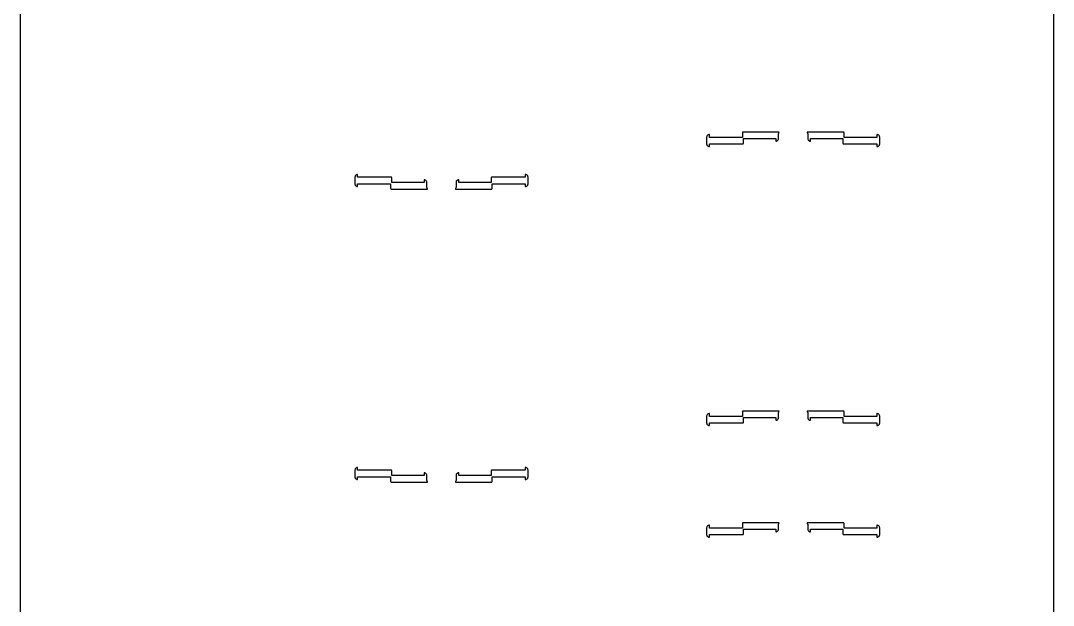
# Model space of a CAD drawing. Header units: millimetres. Extents: x 68 to 252, y 288 to 712.
# Drawn here: x 67.5 to 252.5, y 502.9 to 607.7 of the extents above; entities that cross this region are included whole.
import ezdxf

# ---------------------------------------------------------------- set-up
doc = ezdxf.new("R2010")
doc.units = ezdxf.units.MM

msp = doc.modelspace()

# ---------------------------------------------------------------- linework, layer by layer
for p, q in [((67.55, 287.55), (67.55, 712.45)), ((252.45, 712.45), (252.45, 287.55)), ((190.39, 586.91), (190.37, 586.81)), ((190.37, 586.81), (190.37, 586.81)), ((190.37, 586.81), (190.37, 586.76)), ((190.37, 586.76), (190.37, 585.61)), ((190.43, 587), (190.39, 586.91)), ((190.39, 586.91), (190.39, 586.91)), ((190.48, 587.08), (190.43, 587)), ((190.43, 587), (190.43, 587)), ((190.55, 587.15), (190.48, 587.08)), ((190.48, 587.08), (190.48, 587.08)), ((190.63, 587.2), (190.55, 587.15)), ((190.55, 587.15), (190.55, 587.15)), ((190.72, 587.24), (190.63, 587.2)), ((190.63, 587.2), (190.63, 587.2)), ((190.82, 587.26), (190.72, 587.24)), ((190.72, 587.24), (190.72, 587.24)), ((190.87, 587.26), (190.82, 587.26)), ((190.82, 587.26), (190.82, 587.26)), ((190.87, 586.76), (190.87, 587.26)), ((196.77, 586.76), (190.87, 586.76)), ((196.78, 587.66), (196.77, 587.64)), ((196.77, 587.64), (196.77, 587.62)), ((196.77, 587.62), (196.77, 586.76)), ((196.79, 587.67), (196.78, 587.66)), ((196.8, 587.69), (196.79, 587.67)), ((196.81, 587.7), (196.8, 587.69)), ((196.83, 587.71), (196.81, 587.7)), ((196.85, 587.72), (196.83, 587.71)), ((196.87, 587.72), (196.85, 587.72)), ((203.35, 587.72), (196.87, 587.72)), ((196.97, 585.71), (196.97, 586.56)), ((196.97, 586.56), (202.77, 586.56)), ((202.77, 586.56), (202.77, 586.07)), ((203, 586.12), (203.08, 586.18)), ((203.08, 586.18), (203.15, 586.25)), ((203.08, 586.18), (203.08, 586.18)), ((203.15, 586.25), (203.21, 586.33)), ((203.15, 586.25), (203.15, 586.25)), ((203.21, 586.33), (203.25, 586.42)), ((203.21, 586.33), (203.21, 586.33)), ((203.25, 586.42), (203.26, 586.52)), ((203.25, 586.42), (203.25, 586.42)), ((203.26, 586.52), (203.27, 586.57)), ((203.26, 586.52), (203.26, 586.52)), ((203.27, 587.45), (203.3, 587.51)), ((203.27, 586.57), (203.27, 587.45)), ((203.27, 587.45), (203.27, 587.45)), ((203.27, 587.45), (203.27, 587.45)), ((203.27, 587.45), (203.27, 587.45)), ((203.3, 587.51), (203.33, 587.6)), ((203.3, 587.51), (203.3, 587.51)), ((203.33, 587.6), (203.35, 587.69)), ((203.33, 587.6), (203.33, 587.6)), ((203.35, 587.69), (203.35, 587.72)), ((203.35, 587.72), (203.35, 587.72)), ((203.35, 587.69), (203.35, 587.69)), ((214.87, 587.72), (208.39, 587.72)), ((208.39, 587.72), (208.39, 587.72)), ((208.39, 587.72), (208.39, 587.69)), ((208.39, 587.69), (208.39, 587.69)), ((208.39, 587.69), (208.4, 587.6)), ((208.4, 587.6), (208.4, 587.6)), ((208.4, 587.6), (208.43, 587.51)), ((208.43, 587.51), (208.43, 587.51)), ((208.43, 587.51), (208.47, 587.45)), ((208.47, 587.45), (208.47, 587.45)), ((208.47, 587.45), (208.47, 587.45)), ((208.47, 587.45), (208.47, 587.45)), ((208.47, 587.45), (208.47, 586.57)), ((208.47, 586.57), (208.47, 586.52)), ((208.47, 586.52), (208.47, 586.52)), ((208.47, 586.52), (208.49, 586.42)), ((208.49, 586.42), (208.49, 586.42)), ((208.49, 586.42), (208.53, 586.33)), ((208.53, 586.33), (208.53, 586.33)), ((208.53, 586.33), (208.58, 586.25)), ((208.58, 586.25), (208.58, 586.25)), ((208.58, 586.25), (208.65, 586.18)), ((208.65, 586.18), (208.65, 586.18)), ((208.65, 586.18), (208.73, 586.12)), ((208.97, 586.07), (208.97, 586.56)), ((208.97, 586.56), (214.77, 586.56)), ((214.77, 586.56), (214.77, 585.71)), ((214.89, 587.72), (214.87, 587.72)), ((214.91, 587.71), (214.89, 587.72)), ((214.92, 587.7), (214.91, 587.71)), ((214.94, 587.69), (214.92, 587.7)), ((214.95, 587.67), (214.94, 587.69)), ((214.96, 587.66), (214.95, 587.67)), ((214.97, 587.64), (214.96, 587.66)), ((214.97, 587.62), (214.97, 587.64)), ((214.97, 586.76), (214.97, 587.62)), ((220.87, 586.76), (214.97, 586.76)), ((220.92, 587.26), (220.87, 587.26)), ((220.87, 587.26), (220.87, 586.76)), ((221.01, 587.24), (220.92, 587.26)), ((220.92, 587.26), (220.92, 587.26)), ((221.1, 587.2), (221.01, 587.24)), ((221.01, 587.24), (221.01, 587.24)), ((221.18, 587.15), (221.1, 587.2)), ((221.1, 587.2), (221.1, 587.2)), ((221.25, 587.08), (221.18, 587.15)), ((221.18, 587.15), (221.18, 587.15)), ((221.31, 587), (221.25, 587.08)), ((221.25, 587.08), (221.25, 587.08)), ((221.35, 586.91), (221.31, 587)), ((221.31, 587), (221.31, 587)), ((221.36, 586.81), (221.35, 586.91)), ((221.35, 586.91), (221.35, 586.91)), ((221.37, 586.76), (221.36, 586.81)), ((221.36, 586.81), (221.36, 586.81)), ((221.37, 585.61), (221.37, 586.76)), ((190.37, 585.61), (190.37, 585.56)), ((190.37, 585.56), (190.37, 585.56)), ((190.37, 585.56), (190.39, 585.47)), ((190.39, 585.47), (190.39, 585.47)), ((190.39, 585.47), (190.43, 585.38)), ((190.43, 585.38), (190.43, 585.38)), ((190.43, 585.38), (190.48, 585.3)), ((190.48, 585.3), (190.48, 585.3)), ((190.48, 585.3), (190.55, 585.23)), ((190.55, 585.23), (190.55, 585.23)), ((190.55, 585.23), (190.63, 585.17)), ((190.63, 585.17), (190.63, 585.17)), ((190.63, 585.17), (190.72, 585.13)), ((190.72, 585.13), (190.72, 585.13)), ((190.72, 585.13), (190.82, 585.12)), ((190.82, 585.12), (190.82, 585.12)), ((190.82, 585.12), (190.87, 585.11)), ((190.87, 585.11), (190.87, 585.61)), ((190.87, 585.61), (196.87, 585.61)), ((190.87, 585.11), (190.87, 585.11)), ((196.87, 585.61), (196.89, 585.61)), ((196.89, 585.61), (196.91, 585.62)), ((196.91, 585.62), (196.92, 585.63)), ((196.92, 585.63), (196.94, 585.64)), ((196.94, 585.64), (196.95, 585.66)), ((196.95, 585.66), (196.96, 585.67)), ((196.96, 585.67), (196.97, 585.69)), ((196.97, 585.69), (196.97, 585.71)), ((202.77, 586.07), (202.82, 586.07)), ((202.82, 586.07), (202.91, 586.09)), ((202.82, 586.07), (202.82, 586.07)), ((202.91, 586.09), (203, 586.12)), ((202.91, 586.09), (202.91, 586.09)), ((203, 586.12), (203, 586.12)), ((208.73, 586.12), (208.73, 586.12)), ((208.73, 586.12), (208.82, 586.09)), ((208.82, 586.09), (208.82, 586.09)), ((208.82, 586.09), (208.92, 586.07)), ((208.92, 586.07), (208.92, 586.07)), ((208.92, 586.07), (208.97, 586.07)), ((214.77, 585.71), (214.77, 585.69)), ((214.77, 585.69), (214.78, 585.67)), ((214.78, 585.67), (214.79, 585.66)), ((214.79, 585.66), (214.8, 585.64)), ((214.8, 585.64), (214.81, 585.63)), ((214.81, 585.63), (214.83, 585.62)), ((214.83, 585.62), (214.85, 585.61)), ((214.85, 585.61), (214.87, 585.61)), ((214.87, 585.61), (220.87, 585.61)), ((220.87, 585.61), (220.87, 585.11)), ((220.87, 585.61), (220.87, 585.61)), ((220.87, 585.11), (220.92, 585.12)), ((220.92, 585.12), (221.01, 585.13)), ((220.92, 585.12), (220.92, 585.12)), ((221.01, 585.13), (221.1, 585.17)), ((221.01, 585.13), (221.01, 585.13)), ((221.1, 585.17), (221.18, 585.23)), ((221.1, 585.17), (221.1, 585.17)), ((221.18, 585.23), (221.25, 585.3)), ((221.18, 585.23), (221.18, 585.23)), ((221.25, 585.3), (221.31, 585.38)), ((221.25, 585.3), (221.25, 585.3)), ((221.31, 585.38), (221.35, 585.47)), ((221.31, 585.38), (221.31, 585.38)), ((221.35, 585.47), (221.36, 585.56)), ((221.35, 585.47), (221.35, 585.47)), ((221.36, 585.56), (221.37, 585.61)), ((221.36, 585.56), (221.36, 585.56)), ((127.42, 579.76), (127.4, 579.66)), ((127.4, 579.66), (127.4, 579.66)), ((127.4, 579.66), (127.4, 579.61)), ((127.4, 579.61), (127.4, 578.46)), ((127.45, 579.85), (127.42, 579.76)), ((127.42, 579.76), (127.42, 579.76)), ((127.51, 579.93), (127.45, 579.85)), ((127.45, 579.85), (127.45, 579.85)), ((127.58, 580), (127.51, 579.93)), ((127.51, 579.93), (127.51, 579.93)), ((127.66, 580.05), (127.58, 580)), ((127.58, 580), (127.58, 580)), ((127.75, 580.09), (127.66, 580.05)), ((127.66, 580.05), (127.66, 580.05)), ((127.85, 580.11), (127.75, 580.09)), ((127.75, 580.09), (127.75, 580.09)), ((127.89, 580.11), (127.85, 580.11)), ((127.85, 580.11), (127.85, 580.11)), ((127.89, 579.61), (127.89, 580.11)), ((133.89, 579.61), (127.89, 579.61)), ((133.91, 579.61), (133.89, 579.61)), ((133.93, 579.61), (133.91, 579.61)), ((133.95, 579.6), (133.93, 579.61)), ((133.97, 579.58), (133.95, 579.6)), ((133.98, 579.57), (133.97, 579.58)), ((133.99, 579.55), (133.98, 579.57)), ((133.99, 579.53), (133.99, 579.55)), ((133.99, 579.51), (133.99, 579.53)), ((133.99, 578.66), (133.99, 579.51)), ((139.84, 579.16), (139.79, 579.16)), ((139.79, 579.16), (139.79, 578.66)), ((139.94, 579.14), (139.84, 579.16)), ((139.84, 579.16), (139.84, 579.16)), ((140.03, 579.1), (139.94, 579.14)), ((139.94, 579.14), (139.94, 579.14)), ((140.11, 579.05), (140.03, 579.1)), ((140.03, 579.1), (140.03, 579.1)), ((140.18, 578.98), (140.11, 579.05)), ((140.11, 579.05), (140.11, 579.05)), ((140.23, 578.9), (140.18, 578.98)), ((140.18, 578.98), (140.18, 578.98)), ((140.27, 578.8), (140.23, 578.9)), ((140.23, 578.9), (140.23, 578.9)), ((140.29, 578.71), (140.27, 578.8)), ((140.27, 578.8), (140.27, 578.8)), ((145.52, 578.8), (145.5, 578.71)), ((145.55, 578.9), (145.52, 578.8)), ((145.52, 578.8), (145.52, 578.8)), ((145.61, 578.98), (145.55, 578.9)), ((145.55, 578.9), (145.55, 578.9)), ((145.68, 579.05), (145.61, 578.98)), ((145.61, 578.98), (145.61, 578.98)), ((145.76, 579.1), (145.68, 579.05)), ((145.68, 579.05), (145.68, 579.05)), ((145.85, 579.14), (145.76, 579.1)), ((145.76, 579.1), (145.76, 579.1)), ((145.95, 579.16), (145.85, 579.14)), ((145.85, 579.14), (145.85, 579.14)), ((145.99, 579.16), (145.95, 579.16)), ((145.95, 579.16), (145.95, 579.16)), ((145.99, 578.66), (145.99, 579.16)), ((151.8, 579.53), (151.79, 579.51)), ((151.79, 579.51), (151.79, 578.66)), ((151.81, 579.57), (151.8, 579.55)), ((151.8, 579.55), (151.8, 579.53)), ((151.82, 579.58), (151.81, 579.57)), ((151.84, 579.6), (151.82, 579.58)), ((151.86, 579.61), (151.84, 579.6)), ((151.88, 579.61), (151.86, 579.61)), ((151.89, 579.61), (151.88, 579.61)), ((157.89, 579.61), (151.89, 579.61)), ((157.94, 580.11), (157.89, 580.11)), ((157.89, 580.11), (157.89, 579.61)), ((158.04, 580.09), (157.94, 580.11)), ((157.94, 580.11), (157.94, 580.11)), ((158.13, 580.05), (158.04, 580.09)), ((158.04, 580.09), (158.04, 580.09)), ((158.21, 580), (158.13, 580.05)), ((158.13, 580.05), (158.13, 580.05)), ((158.28, 579.93), (158.21, 580)), ((158.21, 580), (158.21, 580)), ((158.33, 579.85), (158.28, 579.93)), ((158.28, 579.93), (158.28, 579.93)), ((158.37, 579.76), (158.33, 579.85)), ((158.33, 579.85), (158.33, 579.85)), ((158.39, 579.66), (158.37, 579.76)), ((158.37, 579.76), (158.37, 579.76)), ((158.39, 579.61), (158.39, 579.66)), ((158.39, 579.66), (158.39, 579.66)), ((158.39, 578.46), (158.39, 579.61)), ((127.4, 578.46), (127.4, 578.41)), ((127.4, 578.41), (127.4, 578.41)), ((127.4, 578.41), (127.42, 578.32)), ((127.42, 578.32), (127.42, 578.32)), ((127.42, 578.32), (127.45, 578.23)), ((127.45, 578.23), (127.45, 578.23)), ((127.45, 578.23), (127.51, 578.14)), ((127.51, 578.14), (127.51, 578.14)), ((127.51, 578.14), (127.58, 578.08)), ((127.58, 578.08), (127.58, 578.08)), ((127.58, 578.08), (127.66, 578.02)), ((127.66, 578.02), (127.66, 578.02)), ((127.66, 578.02), (127.75, 577.98)), ((127.75, 577.98), (127.75, 577.98)), ((127.75, 577.98), (127.85, 577.96)), ((127.85, 577.96), (127.85, 577.96)), ((127.85, 577.96), (127.89, 577.96)), ((127.89, 577.96), (127.89, 578.46)), ((127.89, 578.46), (133.79, 578.46)), ((127.89, 577.96), (127.89, 577.96)), ((133.79, 578.46), (133.79, 577.61)), ((133.79, 577.61), (133.8, 577.59)), ((133.8, 577.59), (133.8, 577.57)), ((133.8, 577.57), (133.81, 577.55)), ((133.81, 577.55), (133.82, 577.54)), ((133.82, 577.54), (133.84, 577.53)), ((133.84, 577.53), (133.86, 577.52)), ((133.86, 577.52), (133.88, 577.51)), ((133.88, 577.51), (133.89, 577.51)), ((133.89, 577.51), (140.37, 577.51)), ((139.79, 578.66), (133.99, 578.66)), ((140.29, 578.66), (140.29, 578.71)), ((140.29, 578.71), (140.29, 578.71)), ((140.29, 577.78), (140.29, 578.66)), ((140.33, 577.71), (140.29, 577.78)), ((140.29, 577.78), (140.29, 577.78)), ((140.29, 577.78), (140.29, 577.78)), ((140.29, 577.78), (140.29, 577.78)), ((140.36, 577.62), (140.33, 577.71)), ((140.33, 577.71), (140.33, 577.71)), ((140.37, 577.53), (140.36, 577.62)), ((140.36, 577.62), (140.36, 577.62)), ((140.37, 577.51), (140.37, 577.53)), ((140.37, 577.53), (140.37, 577.53)), ((140.37, 577.51), (140.37, 577.51)), ((145.43, 577.62), (145.42, 577.53)), ((145.42, 577.53), (145.42, 577.53)), ((145.42, 577.53), (145.42, 577.51)), ((145.42, 577.51), (145.42, 577.51)), ((145.42, 577.51), (151.89, 577.51)), ((145.46, 577.71), (145.43, 577.62)), ((145.43, 577.62), (145.43, 577.62)), ((145.5, 577.78), (145.46, 577.71)), ((145.46, 577.71), (145.46, 577.71)), ((145.5, 578.71), (145.5, 578.71)), ((145.5, 578.71), (145.5, 578.66)), ((145.5, 578.66), (145.5, 577.78)), ((145.5, 577.78), (145.5, 577.78)), ((145.5, 577.78), (145.5, 577.78)), ((145.5, 577.78), (145.5, 577.78)), ((151.79, 578.66), (145.99, 578.66)), ((151.89, 577.51), (151.91, 577.51)), ((151.91, 577.51), (151.93, 577.52)), ((151.93, 577.52), (151.95, 577.53)), ((151.95, 577.53), (151.97, 577.54)), ((151.97, 577.54), (151.98, 577.55)), ((151.98, 577.55), (151.99, 577.57)), ((151.99, 577.61), (151.99, 578.46)), ((151.99, 578.46), (157.89, 578.46)), ((151.99, 577.59), (151.99, 577.61)), ((151.99, 577.57), (151.99, 577.59)), ((157.89, 578.46), (157.89, 577.96)), ((157.89, 578.46), (157.89, 578.46)), ((157.89, 577.96), (157.94, 577.96)), ((157.94, 577.96), (158.04, 577.98)), ((157.94, 577.96), (157.94, 577.96)), ((158.04, 577.98), (158.13, 578.02)), ((158.04, 577.98), (158.04, 577.98)), ((158.13, 578.02), (158.21, 578.08)), ((158.13, 578.02), (158.13, 578.02)), ((158.21, 578.08), (158.28, 578.14)), ((158.21, 578.08), (158.21, 578.08)), ((158.28, 578.14), (158.33, 578.23)), ((158.28, 578.14), (158.28, 578.14)), ((158.33, 578.23), (158.37, 578.32)), ((158.33, 578.23), (158.33, 578.23)), ((158.37, 578.32), (158.39, 578.41)), ((158.37, 578.32), (158.37, 578.32)), ((158.39, 578.41), (158.39, 578.46)), ((158.39, 578.41), (158.39, 578.41)), ((190.39, 536.91), (190.37, 536.81)), ((190.37, 536.81), (190.37, 536.81)), ((190.37, 536.81), (190.37, 536.76)), ((190.37, 536.76), (190.37, 535.61)), ((190.43, 537), (190.39, 536.91)), ((190.39, 536.91), (190.39, 536.91)), ((190.48, 537.08), (190.43, 537)), ((190.43, 537), (190.43, 537)), ((190.55, 537.15), (190.48, 537.08)), ((190.48, 537.08), (190.48, 537.08)), ((190.63, 537.2), (190.55, 537.15)), ((190.55, 537.15), (190.55, 537.15)), ((190.72, 537.24), (190.63, 537.2)), ((190.63, 537.2), (190.63, 537.2)), ((190.82, 537.26), (190.72, 537.24)), ((190.72, 537.24), (190.72, 537.24)), ((190.87, 537.26), (190.82, 537.26)), ((190.82, 537.26), (190.82, 537.26)), ((190.87, 536.76), (190.87, 537.26)), ((196.77, 536.76), (190.87, 536.76)), ((196.78, 537.66), (196.77, 537.64)), ((196.77, 537.64), (196.77, 537.62)), ((196.77, 537.62), (196.77, 536.76)), ((196.79, 537.67), (196.78, 537.66)), ((196.8, 537.69), (196.79, 537.67)), ((196.81, 537.7), (196.8, 537.69)), ((196.83, 537.71), (196.81, 537.7)), ((196.85, 537.72), (196.83, 537.71)), ((196.87, 537.72), (196.85, 537.72)), ((203.35, 537.72), (196.87, 537.72)), ((196.97, 535.71), (196.97, 536.56)), ((196.97, 536.56), (202.77, 536.56)), ((202.77, 536.56), (202.77, 536.07)), ((203.08, 536.18), (203.15, 536.25)), ((203.15, 536.25), (203.21, 536.33)), ((203.15, 536.25), (203.15, 536.25)), ((203.21, 536.33), (203.25, 536.42)), ((203.21, 536.33), (203.21, 536.33)), ((203.25, 536.42), (203.26, 536.52)), ((203.25, 536.42), (203.25, 536.42)), ((203.26, 536.52), (203.27, 536.57)), ((203.26, 536.52), (203.26, 536.52)), ((203.27, 537.45), (203.3, 537.51)), ((203.27, 536.57), (203.27, 537.45)), ((203.27, 537.45), (203.27, 537.45)), ((203.27, 537.45), (203.27, 537.45)), ((203.27, 537.45), (203.27, 537.45)), ((203.3, 537.51), (203.33, 537.6)), ((203.3, 537.51), (203.3, 537.51)), ((203.33, 537.6), (203.35, 537.69)), ((203.33, 537.6), (203.33, 537.6)), ((203.35, 537.69), (203.35, 537.72)), ((203.35, 537.72), (203.35, 537.72)), ((203.35, 537.69), (203.35, 537.69)), ((214.87, 537.72), (208.39, 537.72)), ((208.39, 537.72), (208.39, 537.72)), ((208.39, 537.72), (208.39, 537.69)), ((208.39, 537.69), (208.39, 537.69)), ((208.39, 537.69), (208.4, 537.6)), ((208.4, 537.6), (208.4, 537.6)), ((208.4, 537.6), (208.43, 537.51)), ((208.43, 537.51), (208.43, 537.51)), ((208.43, 537.51), (208.47, 537.45)), ((208.47, 537.45), (208.47, 537.45)), ((208.47, 537.45), (208.47, 537.45)), ((208.47, 537.45), (208.47, 537.45)), ((208.47, 537.45), (208.47, 536.57)), ((208.47, 536.57), (208.47, 536.52)), ((208.47, 536.52), (208.47, 536.52)), ((208.47, 536.52), (208.49, 536.42)), ((208.49, 536.42), (208.49, 536.42)), ((208.49, 536.42), (208.53, 536.33)), ((208.53, 536.33), (208.53, 536.33)), ((208.53, 536.33), (208.58, 536.25)), ((208.58, 536.25), (208.58, 536.25)), ((208.58, 536.25), (208.65, 536.18)), ((208.97, 536.07), (208.97, 536.56)), ((208.97, 536.56), (214.77, 536.56)), ((214.77, 536.56), (214.77, 535.71)), ((214.89, 537.72), (214.87, 537.72)), ((214.91, 537.71), (214.89, 537.72)), ((214.92, 537.7), (214.91, 537.71)), ((214.94, 537.69), (214.92, 537.7)), ((214.95, 537.67), (214.94, 537.69)), ((214.96, 537.66), (214.95, 537.67)), ((214.97, 537.64), (214.96, 537.66)), ((214.97, 537.62), (214.97, 537.64)), ((214.97, 536.76), (214.97, 537.62)), ((220.87, 536.76), (214.97, 536.76)), ((220.92, 537.26), (220.87, 537.26)), ((220.87, 537.26), (220.87, 536.76)), ((221.01, 537.24), (220.92, 537.26)), ((220.92, 537.26), (220.92, 537.26)), ((221.1, 537.2), (221.01, 537.24)), ((221.01, 537.24), (221.01, 537.24)), ((221.18, 537.15), (221.1, 537.2)), ((221.1, 537.2), (221.1, 537.2)), ((221.25, 537.08), (221.18, 537.15)), ((221.18, 537.15), (221.18, 537.15)), ((221.31, 537), (221.25, 537.08)), ((221.25, 537.08), (221.25, 537.08)), ((221.35, 536.91), (221.31, 537)), ((221.31, 537), (221.31, 537)), ((221.36, 536.81), (221.35, 536.91)), ((221.35, 536.91), (221.35, 536.91)), ((221.37, 536.76), (221.36, 536.81)), ((221.36, 536.81), (221.36, 536.81)), ((221.37, 535.61), (221.37, 536.76)), ((190.37, 535.61), (190.37, 535.56)), ((190.37, 535.56), (190.37, 535.56)), ((190.37, 535.56), (190.39, 535.47)), ((190.39, 535.47), (190.39, 535.47)), ((190.39, 535.47), (190.43, 535.38)), ((190.43, 535.38), (190.43, 535.38)), ((190.43, 535.38), (190.48, 535.3)), ((190.48, 535.3), (190.48, 535.3)), ((190.48, 535.3), (190.55, 535.23)), ((190.55, 535.23), (190.55, 535.23)), ((190.55, 535.23), (190.63, 535.17)), ((190.63, 535.17), (190.63, 535.17)), ((190.63, 535.17), (190.72, 535.13)), ((190.72, 535.13), (190.72, 535.13)), ((190.72, 535.13), (190.82, 535.12)), ((190.82, 535.12), (190.82, 535.12)), ((190.82, 535.12), (190.87, 535.11)), ((190.87, 535.11), (190.87, 535.61)), ((190.87, 535.61), (196.87, 535.61)), ((190.87, 535.11), (190.87, 535.11)), ((196.87, 535.61), (196.89, 535.61)), ((196.89, 535.61), (196.91, 535.62)), ((196.91, 535.62), (196.92, 535.63)), ((196.92, 535.63), (196.94, 535.64)), ((196.94, 535.64), (196.95, 535.66)), ((196.95, 535.66), (196.96, 535.67)), ((196.96, 535.67), (196.97, 535.69)), ((196.97, 535.69), (196.97, 535.71)), ((202.77, 536.07), (202.82, 536.07)), ((202.82, 536.07), (202.91, 536.09)), ((202.82, 536.07), (202.82, 536.07)), ((202.91, 536.09), (203, 536.12)), ((202.91, 536.09), (202.91, 536.09)), ((203, 536.12), (203.08, 536.18)), ((203, 536.12), (203, 536.12)), ((203.08, 536.18), (203.08, 536.18)), ((208.65, 536.18), (208.65, 536.18)), ((208.65, 536.18), (208.73, 536.12)), ((208.73, 536.12), (208.73, 536.12)), ((208.73, 536.12), (208.82, 536.09)), ((208.82, 536.09), (208.82, 536.09)), ((208.82, 536.09), (208.92, 536.07)), ((208.92, 536.07), (208.92, 536.07)), ((208.92, 536.07), (208.97, 536.07)), ((214.77, 535.71), (214.77, 535.69)), ((214.77, 535.69), (214.78, 535.67)), ((214.78, 535.67), (214.79, 535.66)), ((214.79, 535.66), (214.8, 535.64)), ((214.8, 535.64), (214.81, 535.63)), ((214.81, 535.63), (214.83, 535.62)), ((214.83, 535.62), (214.85, 535.61)), ((214.85, 535.61), (214.87, 535.61)), ((214.87, 535.61), (220.87, 535.61)), ((220.87, 535.61), (220.87, 535.11)), ((220.87, 535.61), (220.87, 535.61)), ((220.87, 535.11), (220.92, 535.12)), ((220.92, 535.12), (221.01, 535.13)), ((220.92, 535.12), (220.92, 535.12)), ((221.01, 535.13), (221.1, 535.17)), ((221.01, 535.13), (221.01, 535.13)), ((221.1, 535.17), (221.18, 535.23)), ((221.1, 535.17), (221.1, 535.17)), ((221.18, 535.23), (221.25, 535.3)), ((221.18, 535.23), (221.18, 535.23)), ((221.25, 535.3), (221.31, 535.38)), ((221.25, 535.3), (221.25, 535.3)), ((221.31, 535.38), (221.35, 535.47)), ((221.31, 535.38), (221.31, 535.38)), ((221.35, 535.47), (221.36, 535.56)), ((221.35, 535.47), (221.35, 535.47)), ((221.36, 535.56), (221.37, 535.61)), ((221.36, 535.56), (221.36, 535.56)), ((127.42, 527.26), (127.4, 527.16)), ((127.4, 527.16), (127.4, 527.16)), ((127.4, 527.16), (127.4, 527.11)), ((127.4, 527.11), (127.4, 525.96)), ((127.45, 527.35), (127.42, 527.26)), ((127.42, 527.26), (127.42, 527.26)), ((127.51, 527.43), (127.45, 527.35)), ((127.45, 527.35), (127.45, 527.35)), ((127.58, 527.5), (127.51, 527.43)), ((127.51, 527.43), (127.51, 527.43)), ((127.66, 527.55), (127.58, 527.5)), ((127.58, 527.5), (127.58, 527.5)), ((127.75, 527.59), (127.66, 527.55)), ((127.66, 527.55), (127.66, 527.55)), ((127.85, 527.61), (127.75, 527.59)), ((127.75, 527.59), (127.75, 527.59)), ((127.89, 527.61), (127.85, 527.61)), ((127.85, 527.61), (127.85, 527.61)), ((127.89, 527.11), (127.89, 527.61)), ((133.89, 527.11), (127.89, 527.11)), ((133.91, 527.11), (133.89, 527.11)), ((133.93, 527.11), (133.91, 527.11)), ((133.95, 527.1), (133.93, 527.11)), ((133.97, 527.08), (133.95, 527.1)), ((133.98, 527.07), (133.97, 527.08)), ((133.99, 527.05), (133.98, 527.07)), ((133.99, 527.03), (133.99, 527.05)), ((133.99, 527.01), (133.99, 527.03)), ((133.99, 526.16), (133.99, 527.01)), ((151.8, 527.03), (151.79, 527.01)), ((151.79, 527.01), (151.79, 526.16)), ((151.81, 527.07), (151.8, 527.05)), ((151.8, 527.05), (151.8, 527.03)), ((151.82, 527.08), (151.81, 527.07)), ((151.84, 527.1), (151.82, 527.08)), ((151.86, 527.11), (151.84, 527.1)), ((151.88, 527.11), (151.86, 527.11)), ((151.89, 527.11), (151.88, 527.11)), ((157.89, 527.11), (151.89, 527.11)), ((157.89, 527.61), (157.89, 527.11)), ((157.94, 527.61), (157.89, 527.61)), ((157.89, 527.61), (157.89, 527.61)), ((158.04, 527.59), (157.94, 527.61)), ((157.94, 527.61), (157.94, 527.61)), ((158.13, 527.55), (158.04, 527.59)), ((158.04, 527.59), (158.04, 527.59)), ((158.21, 527.5), (158.13, 527.55)), ((158.13, 527.55), (158.13, 527.55)), ((158.28, 527.43), (158.21, 527.5)), ((158.21, 527.5), (158.21, 527.5)), ((158.33, 527.35), (158.28, 527.43)), ((158.28, 527.43), (158.28, 527.43)), ((158.37, 527.26), (158.33, 527.35)), ((158.33, 527.35), (158.33, 527.35)), ((158.39, 527.16), (158.37, 527.26)), ((158.37, 527.26), (158.37, 527.26)), ((158.39, 527.11), (158.39, 527.16)), ((158.39, 527.16), (158.39, 527.16)), ((158.39, 525.96), (158.39, 527.11)), ((127.4, 525.96), (127.4, 525.91)), ((127.4, 525.91), (127.4, 525.91)), ((127.4, 525.91), (127.42, 525.82)), ((127.42, 525.82), (127.42, 525.82)), ((127.42, 525.82), (127.45, 525.73)), ((127.45, 525.73), (127.45, 525.73)), ((127.45, 525.73), (127.51, 525.64)), ((127.51, 525.64), (127.51, 525.64)), ((127.51, 525.64), (127.58, 525.58)), ((127.58, 525.58), (127.58, 525.58)), ((127.58, 525.58), (127.66, 525.52)), ((127.66, 525.52), (127.66, 525.52)), ((127.66, 525.52), (127.75, 525.48)), ((127.75, 525.48), (127.75, 525.48)), ((127.75, 525.48), (127.85, 525.46)), ((127.85, 525.46), (127.85, 525.46)), ((127.85, 525.46), (127.89, 525.46)), ((127.89, 525.46), (127.89, 525.96)), ((127.89, 525.96), (133.79, 525.96)), ((133.79, 525.96), (133.79, 525.11)), ((139.79, 526.16), (133.99, 526.16)), ((139.79, 526.66), (139.79, 526.16)), ((139.84, 526.66), (139.79, 526.66)), ((139.79, 526.66), (139.79, 526.66)), ((139.94, 526.64), (139.84, 526.66)), ((139.84, 526.66), (139.84, 526.66)), ((140.03, 526.6), (139.94, 526.64)), ((139.94, 526.64), (139.94, 526.64)), ((140.11, 526.55), (140.03, 526.6)), ((140.03, 526.6), (140.03, 526.6)), ((140.18, 526.48), (140.11, 526.55)), ((140.11, 526.55), (140.11, 526.55)), ((140.23, 526.4), (140.18, 526.48)), ((140.18, 526.48), (140.18, 526.48)), ((140.27, 526.3), (140.23, 526.4)), ((140.23, 526.4), (140.23, 526.4)), ((140.29, 526.21), (140.27, 526.3)), ((140.27, 526.3), (140.27, 526.3)), ((140.29, 526.16), (140.29, 526.21)), ((140.29, 526.21), (140.29, 526.21)), ((140.29, 525.28), (140.29, 526.16)), ((140.33, 525.21), (140.29, 525.28)), ((140.29, 525.28), (140.29, 525.28)), ((140.29, 525.28), (140.29, 525.28)), ((140.29, 525.28), (140.29, 525.28)), ((140.36, 525.12), (140.33, 525.21)), ((140.33, 525.21), (140.33, 525.21)), ((145.46, 525.21), (145.43, 525.12)), ((145.5, 525.28), (145.46, 525.21)), ((145.46, 525.21), (145.46, 525.21)), ((145.52, 526.3), (145.5, 526.21)), ((145.5, 526.21), (145.5, 526.21)), ((145.5, 526.21), (145.5, 526.16)), ((145.5, 526.16), (145.5, 525.28)), ((145.5, 525.28), (145.5, 525.28)), ((145.5, 525.28), (145.5, 525.28)), ((145.5, 525.28), (145.5, 525.28)), ((145.55, 526.4), (145.52, 526.3)), ((145.52, 526.3), (145.52, 526.3)), ((145.61, 526.48), (145.55, 526.4)), ((145.55, 526.4), (145.55, 526.4)), ((145.68, 526.55), (145.61, 526.48)), ((145.61, 526.48), (145.61, 526.48)), ((145.76, 526.6), (145.68, 526.55)), ((145.68, 526.55), (145.68, 526.55)), ((145.85, 526.64), (145.76, 526.6)), ((145.76, 526.6), (145.76, 526.6)), ((145.95, 526.66), (145.85, 526.64)), ((145.85, 526.64), (145.85, 526.64)), ((145.99, 526.66), (145.95, 526.66)), ((145.95, 526.66), (145.95, 526.66)), ((145.99, 526.16), (145.99, 526.66)), ((151.79, 526.16), (145.99, 526.16)), ((151.99, 525.11), (151.99, 525.96)), ((151.99, 525.96), (157.89, 525.96)), ((157.89, 525.96), (157.89, 525.46)), ((157.89, 525.46), (157.94, 525.46)), ((157.94, 525.46), (158.04, 525.48)), ((157.94, 525.46), (157.94, 525.46)), ((158.04, 525.48), (158.13, 525.52)), ((158.04, 525.48), (158.04, 525.48)), ((158.13, 525.52), (158.21, 525.58)), ((158.13, 525.52), (158.13, 525.52)), ((158.21, 525.58), (158.28, 525.64)), ((158.21, 525.58), (158.21, 525.58)), ((158.28, 525.64), (158.33, 525.73)), ((158.28, 525.64), (158.28, 525.64)), ((158.33, 525.73), (158.37, 525.82)), ((158.33, 525.73), (158.33, 525.73)), ((158.37, 525.82), (158.39, 525.91)), ((158.37, 525.82), (158.37, 525.82)), ((158.39, 525.91), (158.39, 525.96)), ((158.39, 525.91), (158.39, 525.91)), ((133.79, 525.11), (133.8, 525.09)), ((133.8, 525.09), (133.8, 525.07)), ((133.8, 525.07), (133.81, 525.05)), ((133.81, 525.05), (133.82, 525.04)), ((133.82, 525.04), (133.84, 525.03)), ((133.84, 525.03), (133.86, 525.02)), ((133.86, 525.02), (133.88, 525.01)), ((133.88, 525.01), (133.89, 525.01)), ((133.89, 525.01), (140.37, 525.01)), ((140.37, 525.03), (140.36, 525.12)), ((140.36, 525.12), (140.36, 525.12)), ((140.37, 525.01), (140.37, 525.03)), ((140.37, 525.03), (140.37, 525.03)), ((140.37, 525.01), (140.37, 525.01)), ((145.43, 525.12), (145.42, 525.03)), ((145.42, 525.03), (145.42, 525.03)), ((145.42, 525.03), (145.42, 525.01)), ((145.42, 525.01), (145.42, 525.01)), ((145.42, 525.01), (151.89, 525.01)), ((145.43, 525.12), (145.43, 525.12)), ((151.89, 525.01), (151.91, 525.01)), ((151.91, 525.01), (151.93, 525.02)), ((151.93, 525.02), (151.95, 525.03)), ((151.95, 525.03), (151.97, 525.04)), ((151.97, 525.04), (151.98, 525.05)), ((151.98, 525.05), (151.99, 525.07)), ((151.99, 525.09), (151.99, 525.11)), ((151.99, 525.07), (151.99, 525.09)), ((190.39, 516.91), (190.37, 516.81)), ((190.37, 516.81), (190.37, 516.81)), ((190.37, 516.81), (190.37, 516.76)), ((190.37, 516.76), (190.37, 515.61)), ((190.43, 517), (190.39, 516.91)), ((190.39, 516.91), (190.39, 516.91)), ((190.48, 517.08), (190.43, 517)), ((190.43, 517), (190.43, 517)), ((190.55, 517.15), (190.48, 517.08)), ((190.48, 517.08), (190.48, 517.08)), ((190.63, 517.2), (190.55, 517.15)), ((190.55, 517.15), (190.55, 517.15)), ((190.72, 517.24), (190.63, 517.2)), ((190.63, 517.2), (190.63, 517.2)), ((190.82, 517.26), (190.72, 517.24)), ((190.72, 517.24), (190.72, 517.24)), ((190.87, 517.26), (190.82, 517.26)), ((190.82, 517.26), (190.82, 517.26)), ((190.87, 516.76), (190.87, 517.26)), ((196.77, 516.76), (190.87, 516.76)), ((196.78, 517.66), (196.77, 517.64)), ((196.77, 517.64), (196.77, 517.62)), ((196.77, 517.62), (196.77, 516.76)), ((196.79, 517.67), (196.78, 517.66)), ((196.8, 517.69), (196.79, 517.67)), ((196.81, 517.7), (196.8, 517.69)), ((196.83, 517.71), (196.81, 517.7)), ((196.85, 517.72), (196.83, 517.71)), ((196.87, 517.72), (196.85, 517.72)), ((203.35, 517.72), (196.87, 517.72)), ((196.97, 515.71), (196.97, 516.56)), ((196.97, 516.56), (202.77, 516.56)), ((202.77, 516.56), (202.77, 516.07)), ((202.77, 516.07), (202.82, 516.07)), ((202.82, 516.07), (202.91, 516.09)), ((202.82, 516.07), (202.82, 516.07)), ((202.91, 516.09), (203, 516.12)), ((202.91, 516.09), (202.91, 516.09)), ((203, 516.12), (203.08, 516.18)), ((203, 516.12), (203, 516.12)), ((203.08, 516.18), (203.15, 516.25)), ((203.08, 516.18), (203.08, 516.18)), ((203.15, 516.25), (203.21, 516.33)), ((203.15, 516.25), (203.15, 516.25)), ((203.21, 516.33), (203.25, 516.42)), ((203.21, 516.33), (203.21, 516.33)), ((203.25, 516.42), (203.26, 516.52)), ((203.25, 516.42), (203.25, 516.42)), ((203.26, 516.52), (203.27, 516.57)), ((203.26, 516.52), (203.26, 516.52)), ((203.27, 517.45), (203.3, 517.51)), ((203.27, 516.57), (203.27, 517.45)), ((203.27, 517.45), (203.27, 517.45)), ((203.27, 517.45), (203.27, 517.45)), ((203.27, 517.45), (203.27, 517.45)), ((203.3, 517.51), (203.33, 517.6)), ((203.3, 517.51), (203.3, 517.51)), ((203.33, 517.6), (203.35, 517.69)), ((203.33, 517.6), (203.33, 517.6)), ((203.35, 517.69), (203.35, 517.72)), ((203.35, 517.72), (203.35, 517.72)), ((203.35, 517.72), (203.35, 517.72)), ((203.35, 517.69), (203.35, 517.69)), ((214.87, 517.72), (208.39, 517.72)), ((208.39, 517.72), (208.39, 517.72)), ((208.39, 517.72), (208.39, 517.69)), ((208.39, 517.69), (208.39, 517.69)), ((208.39, 517.69), (208.4, 517.6)), ((208.4, 517.6), (208.4, 517.6)), ((208.4, 517.6), (208.43, 517.51)), ((208.43, 517.51), (208.43, 517.51)), ((208.43, 517.51), (208.47, 517.45)), ((208.47, 517.45), (208.47, 517.45)), ((208.47, 517.45), (208.47, 517.45)), ((208.47, 517.45), (208.47, 517.45)), ((208.47, 517.45), (208.47, 516.57)), ((208.47, 516.57), (208.47, 516.52)), ((208.47, 516.52), (208.47, 516.52)), ((208.47, 516.52), (208.49, 516.42)), ((208.49, 516.42), (208.49, 516.42)), ((208.49, 516.42), (208.53, 516.33)), ((208.53, 516.33), (208.53, 516.33)), ((208.53, 516.33), (208.58, 516.25)), ((208.58, 516.25), (208.58, 516.25)), ((208.58, 516.25), (208.65, 516.18)), ((208.65, 516.18), (208.65, 516.18)), ((208.65, 516.18), (208.73, 516.12)), ((208.73, 516.12), (208.73, 516.12)), ((208.73, 516.12), (208.82, 516.09)), ((208.82, 516.09), (208.82, 516.09)), ((208.82, 516.09), (208.92, 516.07)), ((208.92, 516.07), (208.92, 516.07)), ((208.92, 516.07), (208.97, 516.07)), ((208.97, 516.07), (208.97, 516.56)), ((208.97, 516.56), (214.77, 516.56)), ((214.77, 516.56), (214.77, 515.71)), ((214.89, 517.72), (214.87, 517.72)), ((214.91, 517.71), (214.89, 517.72)), ((214.92, 517.7), (214.91, 517.71)), ((214.94, 517.69), (214.92, 517.7)), ((214.95, 517.67), (214.94, 517.69)), ((214.96, 517.66), (214.95, 517.67)), ((214.97, 517.64), (214.96, 517.66)), ((214.97, 517.62), (214.97, 517.64)), ((214.97, 516.76), (214.97, 517.62)), ((220.87, 516.76), (214.97, 516.76)), ((220.87, 517.26), (220.87, 516.76)), ((220.92, 517.26), (220.87, 517.26)), ((220.87, 517.26), (220.87, 517.26)), ((221.01, 517.24), (220.92, 517.26)), ((220.92, 517.26), (220.92, 517.26)), ((221.1, 517.2), (221.01, 517.24)), ((221.01, 517.24), (221.01, 517.24)), ((221.18, 517.15), (221.1, 517.2)), ((221.1, 517.2), (221.1, 517.2)), ((221.25, 517.08), (221.18, 517.15)), ((221.18, 517.15), (221.18, 517.15)), ((221.31, 517), (221.25, 517.08)), ((221.25, 517.08), (221.25, 517.08)), ((221.35, 516.91), (221.31, 517)), ((221.31, 517), (221.31, 517)), ((221.36, 516.81), (221.35, 516.91)), ((221.35, 516.91), (221.35, 516.91)), ((221.37, 516.76), (221.36, 516.81)), ((221.36, 516.81), (221.36, 516.81)), ((221.37, 515.61), (221.37, 516.76)), ((190.37, 515.61), (190.37, 515.56)), ((190.37, 515.56), (190.37, 515.56)), ((190.37, 515.56), (190.39, 515.47)), ((190.39, 515.47), (190.39, 515.47)), ((190.39, 515.47), (190.43, 515.38)), ((190.43, 515.38), (190.43, 515.38)), ((190.43, 515.38), (190.48, 515.3)), ((190.48, 515.3), (190.48, 515.3)), ((190.48, 515.3), (190.55, 515.23)), ((190.55, 515.23), (190.55, 515.23)), ((190.55, 515.23), (190.63, 515.17)), ((190.63, 515.17), (190.63, 515.17)), ((190.63, 515.17), (190.72, 515.13)), ((190.72, 515.13), (190.72, 515.13)), ((190.72, 515.13), (190.82, 515.12)), ((190.82, 515.12), (190.82, 515.12)), ((190.82, 515.12), (190.87, 515.11)), ((190.87, 515.11), (190.87, 515.61)), ((190.87, 515.61), (196.87, 515.61)), ((196.87, 515.61), (196.89, 515.61)), ((196.89, 515.61), (196.91, 515.62)), ((196.91, 515.62), (196.92, 515.63)), ((196.92, 515.63), (196.94, 515.64)), ((196.94, 515.64), (196.95, 515.66)), ((196.95, 515.66), (196.96, 515.67)), ((196.96, 515.67), (196.97, 515.69)), ((196.97, 515.69), (196.97, 515.71)), ((214.77, 515.71), (214.77, 515.69)), ((214.77, 515.69), (214.78, 515.67)), ((214.78, 515.67), (214.79, 515.66)), ((214.79, 515.66), (214.8, 515.64)), ((214.8, 515.64), (214.81, 515.63)), ((214.81, 515.63), (214.83, 515.62)), ((214.83, 515.62), (214.85, 515.61)), ((214.85, 515.61), (214.87, 515.61)), ((214.87, 515.61), (220.87, 515.61)), ((220.87, 515.61), (220.87, 515.11)), ((220.87, 515.11), (220.92, 515.12)), ((220.92, 515.12), (221.01, 515.13)), ((220.92, 515.12), (220.92, 515.12)), ((221.01, 515.13), (221.1, 515.17)), ((221.01, 515.13), (221.01, 515.13)), ((221.1, 515.17), (221.18, 515.23)), ((221.1, 515.17), (221.1, 515.17)), ((221.18, 515.23), (221.25, 515.3)), ((221.18, 515.23), (221.18, 515.23)), ((221.25, 515.3), (221.31, 515.38)), ((221.25, 515.3), (221.25, 515.3)), ((221.31, 515.38), (221.35, 515.47)), ((221.31, 515.38), (221.31, 515.38)), ((221.35, 515.47), (221.36, 515.56)), ((221.35, 515.47), (221.35, 515.47)), ((221.36, 515.56), (221.37, 515.61)), ((221.36, 515.56), (221.36, 515.56))]:
    msp.add_line(p, q)

doc.saveas('drawing.dxf')
